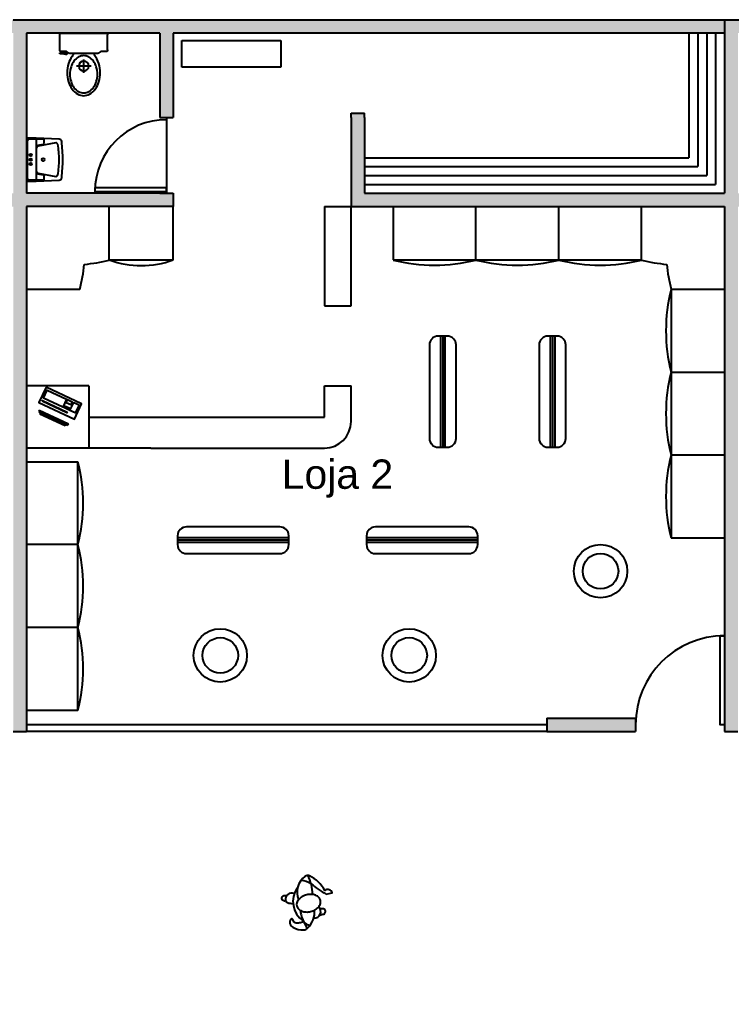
# Model space of a CAD drawing. Header units: metres. Extents: x 2965.9 to 2998, y 1590.4 to 1610.5.
# Drawn here: x 2973.96 to 2981.96, y 1599.35 to 1610.49 of the extents above; entities that cross this region are included whole.
import ezdxf

# ---------------------------------------------------------------- set-up
doc = ezdxf.new("R2010")
doc.units = ezdxf.units.M
doc.styles.add('arial', font='arial.ttf')

# ---------------------------------------------------------------- blocks, each defined once
blk = doc.blocks.new('gewrgrgr')
for p, q in [((0, 0.253), (0, -0.253)), ((0.189, 0.267), (0.018, 0.267)), ((0.207, 0.193), (0.207, 0.253)), ((0.22, 0.268, 0.62), (0.22, 0.188, 0.62)), ((0.231, 0.268, 0.62), (0.22, 0.268, 0.62)), ((0.231, 0.241, 0.62), (0.231, 0.268, 0.62)), ((0.241, 0.202, 0.62), (0.231, 0.241, 0.62)), ((0.228, 0.159), (0.207, 0.193)), ((0.22, 0.188, 0.62), (0.241, 0.188, 0.62)), ((0.228, -0.159), (0.228, 0.159)), ((0.228, 0.118, 0.32), (0.245, 0.118, 0.32)), ((0.241, 0.188, 0.62), (0.241, 0.202, 0.62)), ((0.37, -0.085), (0.37, 0.081)), ((0.448, 0), (0.296, 0)), ((0.207, -0.193), (0.228, -0.159)), ((0.207, -0.253), (0.207, -0.193)), ((0.228, -0.118, 0.32), (0.244, -0.118, 0.32)), ((0.189, -0.267), (0.018, -0.267))]:
    blk.add_line(p, q)
for points in [[(0.245, 0.118, -0.025691), (0.261, 0.131, -0.083213), (0.342, 0.17, -0.071868), (0.444, 0.185, -0.071868), (0.547, 0.17, -0.083213), (0.628, 0.131, -0.106686), (0.685, 0.067, -0.132415), (0.703, 0, -0.132415)], [(0.703, 0, -0.132415), (0.685, -0.067, -0.106686), (0.628, -0.131, -0.083213), (0.547, -0.17, -0.071868), (0.444, -0.185, -0.071868), (0.342, -0.17, -0.102933), (0.244, -0.118, -0.106686)]]:
    blk.add_lwpolyline(points, format="xyb")
blk.add_lwpolyline([(0.463, -0.155, -0.074259), (0.38, -0.142, -0.084949), (0.314, -0.109, -0.106298), (0.268, -0.057, -0.128632), (0.253, 0, -0.128632), (0.268, 0.057, -0.106298), (0.314, 0.109, -0.084949), (0.38, 0.142, -0.074259), (0.463, 0.155, -0.074259), (0.545, 0.142, -0.084949), (0.611, 0.109, -0.106298), (0.657, 0.057, -0.128632), (0.672, 0, -0.128632), (0.657, -0.057, -0.106298), (0.611, -0.109, -0.084949), (0.545, -0.142, -0.074259)], format="xyb", close=True)
blk.add_circle((0.37, -0.001), 0.0562)
for centre, start, end in [((0.013, 0.254), 69.6901, 184.0497), ((0.194, 0.254), 355.9503, 110.3099), ((0.013, -0.254), 175.9503, 290.3099), ((0.194, -0.254), 249.6901, 4.0497)]:
    blk.add_arc(centre, 0.0132, start, end)
blk = doc.blocks.new('erg')
blk.add_lwpolyline([(0.103, 0.242), (0.01, 0.242, 0.414214), (0, 0.232), (0, 0), (0, -0.232, 0.414214), (0.01, -0.242), (0.103, -0.242, 0.414214), (0.113, -0.232), (0.113, 0), (0.113, 0.232, 0.414214)], format="xyb", close=True)
for points in [[(0.125, 0.149), (0.124, 0.151, -0.401382), (0.133, 0.162), (0.19, 0.173, 0.362278), (0.198, 0.183), (0.198, 0.219, 0.414214), (0.188, 0.229), (0.028, 0.229, 0.414214), (0.008, 0.209), (0.008, -0.209, 0.414214), (0.028, -0.229), (0.188, -0.229, 0.414214), (0.198, -0.219), (0.198, -0.183, 0.362278), (0.19, -0.173), (0.133, -0.162, -0.401382), (0.124, -0.151), (0.125, -0.149)], [(0.107, -0.241), (0.367, -0.23, 0.374936), (0.396, -0.203, 0.011016), (0.41, 0, 0.011016), (0.396, 0.203, 0.374936), (0.367, 0.23), (0.107, 0.241)], [(0.113, -0.131, 0.361655), (0.13, -0.151), (0.328, -0.188, 0.413017), (0.351, -0.172, 0.047799), (0.367, 0, 0.047799), (0.351, 0.172, 0.413017), (0.328, 0.188), (0.13, 0.151, 0.361655), (0.113, 0.131)]]:
    blk.add_lwpolyline(points, format="xyb")
for centre, radius in [((0.048, 0.051), 0.0131), ((0.048, 0.001), 0.0131), ((0.188, 0), 0.0156), ((0.048, -0.049), 0.0131)]:
    blk.add_circle(centre, radius)
blk = doc.blocks.new('ADC_HUM_01-P')
for points in [[(-0.258, -0.024, -0.110492), (-0.197, 0.075, 0.070248), (-0.041, 0.213), (-0.039, 0.284, 0.528438), (-0.083, 0.209, 0.156689), (-0.282, 0.079, 0.281062), (-0.289, 0.027, 0.339035), (-0.049, -0.104)], [(0.172, 0.09), (0.172, 0.127, 1.112608), (0.11, 0.129), (0.102, 0.109)], [(0.205, -0.105, 0.01642), (0.207, -0.153, -0.189923), (0.193, -0.199, -0.123273), (0.184, -0.21), (0.147, -0.22, 0.424214), (0.144, -0.235, 0.508148), (0.236, -0.235, 0.183833), (0.291, -0.125, 0.278051), (0.283, -0.074, 0.213364), (0.105, 0.046)], [(-0.128, -0.137, 0.617822), (-0.076, -0.247, 0.277113), (-0.046, -0.231, 0.022505), (-0.019, -0.176)], [(-0.068, -0.247), (-0.07, -0.251, -1.112608), (-0.132, -0.244), (-0.13, -0.219)]]:
    blk.add_lwpolyline(points, format="xyb")
blk.add_lwpolyline([(-0.075, -0.055, 0.083199), (-0.055, -0.097, 0.106688), (-0.019, -0.13, 0.154342), (0.014, -0.137, 0.132444), (0.049, -0.127, 0.106688), (0.083, -0.097, 0.083199), (0.103, -0.055, 0.071851), (0.111, -0.001, 0.071851), (0.103, 0.053, 0.083199), (0.083, 0.096, 0.106688), (0.049, 0.126, 0.132444), (0.014, 0.136, 0.132444), (-0.021, 0.126, 0.106688), (-0.055, 0.096, 0.083199), (-0.075, 0.053, 0.071851), (-0.083, -0.001, 0.071851)], format="xyb", close=True)
for centre, radius, start, end in [((0.12, 0.038), 0.0737, 345.3191, 119.6733), ((-0.169, -0.37), 0.446, 77.3623, 106.0396), ((0.015, 0.094), 0.269, 222.3659, 311.4445), ((0.098, 0.403), 0.517, 266.6621, 291.5138), ((-0.207, 0.357), 0.621, 311.8815, 319.3184)]:
    blk.add_arc(centre, radius, start, end)

msp = doc.modelspace()

# ---------------------------------------------------------------- hatches: boundary and pattern name
h = msp.add_hatch(color=256)
h.dxf.hatch_style = 1
h.paths.add_polyline_path([(2981.884, 1610.493), (2973.884, 1610.493), (2965.884, 1610.493), (2965.884, 1608.393), (2970.234, 1608.393), (2970.234, 1608.543), (2970.234, 1609.393), (2970.234, 1609.443), (2970.084, 1609.443), (2970.084, 1609.393), (2970.084, 1608.543), (2966.034, 1608.543), (2966.034, 1610.343), (2970.084, 1610.343), (2970.234, 1610.343), (2972.234, 1610.343), (2972.234, 1609.393), (2972.384, 1609.393), (2972.384, 1610.343), (2973.884, 1610.343), (2973.884, 1608.543), (2972.384, 1608.543), (2972.234, 1608.543), (2972.234, 1608.393), (2973.884, 1608.393), (2973.884, 1602.493), (2974.034, 1602.493), (2974.034, 1608.393), (2975.684, 1608.393), (2975.684, 1608.543), (2975.534, 1608.543), (2974.034, 1608.543), (2974.034, 1610.343), (2975.534, 1610.343), (2975.534, 1609.393), (2975.684, 1609.393), (2975.684, 1610.343), (2981.884, 1610.343)])
h = msp.add_hatch(color=256)
h.dxf.hatch_style = 1
h.paths.add_polyline_path([(2982.034, 1610.343), (2988.234, 1610.343), (2988.234, 1609.393), (2988.384, 1609.393), (2988.384, 1610.343), (2989.884, 1610.343), (2989.884, 1608.543), (2988.384, 1608.543), (2988.234, 1608.543), (2988.234, 1608.393), (2989.884, 1608.393), (2989.884, 1602.493), (2990.034, 1602.493), (2990.034, 1608.393), (2991.684, 1608.393), (2991.684, 1608.543), (2991.534, 1608.543), (2990.034, 1608.543), (2990.034, 1610.343), (2991.534, 1610.343), (2991.534, 1609.393), (2991.684, 1609.393), (2991.684, 1610.343), (2997.884, 1610.343), (2997.884, 1608.543), (2993.834, 1608.543), (2993.834, 1609.443), (2993.684, 1609.443), (2993.684, 1608.543), (2993.684, 1608.393), (2997.884, 1608.393), (2998.034, 1608.393), (2998.034, 1610.343), (2998.032, 1610.493), (2981.884, 1610.493), (2981.884, 1608.543), (2977.834, 1608.543), (2977.834, 1609.393), (2977.834, 1609.443), (2977.684, 1609.443), (2977.684, 1609.393), (2977.684, 1608.393), (2981.884, 1608.393), (2981.884, 1602.493), (2982.034, 1602.493), (2982.034, 1608.393), (2986.234, 1608.393), (2986.234, 1608.543), (2986.234, 1609.443), (2986.084, 1609.443), (2986.084, 1608.543), (2982.034, 1608.543)])
h = msp.add_hatch(color=256)
h.dxf.hatch_style = 1
h.paths.add_polyline_path([(2971.884, 1602.493), (2972.884, 1602.493), (2972.884, 1602.643), (2971.884, 1602.643)])
h.paths.add_polyline_path([(2979.884, 1602.493), (2980.884, 1602.493), (2980.884, 1602.643), (2979.884, 1602.643)])
h.paths.add_polyline_path([(2987.884, 1602.493), (2988.884, 1602.493), (2988.884, 1602.643), (2987.884, 1602.643)])
h.paths.add_polyline_path([(2991.034, 1602.493), (2992.034, 1602.493), (2992.034, 1602.643), (2991.034, 1602.643)])
h.paths.add_polyline_path([(2992.034, 1598.343), (2992.034, 1598.493), (2991.034, 1598.493), (2991.034, 1598.343)])
h.paths.add_polyline_path([(2988.884, 1598.343), (2988.884, 1598.493), (2987.884, 1598.493), (2987.884, 1598.343)])
h.paths.add_polyline_path([(2980.884, 1598.493), (2979.884, 1598.493), (2979.884, 1598.343), (2980.884, 1598.343)])
h.paths.add_polyline_path([(2972.884, 1598.493), (2971.884, 1598.493), (2971.884, 1598.343), (2972.884, 1598.343)])

# ---------------------------------------------------------------- linework, layer by layer
for p, q in [((2973.884, 1610.493), (2998.032, 1610.493)), ((2981.884, 1610.493), (2981.884, 1608.543)), ((2974.034, 1610.343), (2974.034, 1608.543)), ((2975.534, 1610.343), (2974.034, 1610.343)), ((2975.534, 1610.343), (2975.534, 1609.393)), ((2981.884, 1610.343), (2975.684, 1610.343)), ((2975.684, 1610.343), (2975.684, 1609.393)), ((2975.534, 1609.393), (2975.684, 1609.393)), ((2975.609, 1609.393), (2975.609, 1608.543)), ((2977.684, 1609.393), (2977.684, 1609.443)), ((2977.684, 1609.443), (2977.834, 1609.443)), ((2977.684, 1609.393), (2977.684, 1608.393)), ((2977.834, 1609.393), (2977.834, 1609.443)), ((2977.834, 1609.393), (2977.834, 1608.543)), ((2975.534, 1608.543), (2974.034, 1608.543)), ((2975.534, 1608.543), (2975.684, 1608.543)), ((2975.684, 1608.543), (2975.684, 1608.393)), ((2977.834, 1608.543), (2981.884, 1608.543)), ((2975.684, 1608.393), (2974.034, 1608.393)), ((2974.034, 1608.393), (2974.034, 1602.493)), ((2977.684, 1608.393), (2981.884, 1608.393)), ((2981.884, 1608.393), (2981.884, 1602.493)), ((2974.734, 1606.377), (2974.034, 1606.377)), ((2974.734, 1606.377), (2974.734, 1605.677)), ((2974.171, 1606.089), (2974.499, 1605.936)), ((2974.178, 1606.105), (2974.506, 1605.952)), ((2974.185, 1606.062), (2974.469, 1605.93)), ((2975.434, 1605.677), (2974.034, 1605.677)), ((2979.884, 1602.568), (2974.034, 1602.568)), ((2979.884, 1602.643), (2980.884, 1602.643)), ((2979.884, 1602.643), (2979.884, 1602.493)), ((2980.884, 1602.643), (2980.884, 1602.493)), ((2973.884, 1602.493), (2974.034, 1602.493)), ((2979.884, 1602.493), (2974.034, 1602.493)), ((2979.884, 1602.493), (2980.884, 1602.493)), ((2981.884, 1602.493), (2982.034, 1602.493))]:
    msp.add_line(p, q)
at = {"ltscale": 0.5}
for p, q in [((2975.781, 1610.259), (2976.896, 1610.259)), ((2975.781, 1609.959), (2975.781, 1610.259)), ((2976.896, 1610.259), (2976.896, 1609.959)), ((2981.484, 1610.343), (2981.484, 1608.943)), ((2981.584, 1610.343), (2981.584, 1608.843)), ((2981.684, 1610.343), (2981.684, 1608.743)), ((2981.784, 1610.343), (2981.784, 1608.643)), ((2976.896, 1609.959), (2975.781, 1609.959)), ((2977.834, 1608.943), (2981.484, 1608.943)), ((2977.834, 1608.843), (2981.584, 1608.843)), ((2977.834, 1608.743), (2981.684, 1608.743)), ((2977.834, 1608.643), (2981.784, 1608.643)), ((2974.964, 1607.793), (2974.964, 1608.393)), ((2975.684, 1607.793), (2975.684, 1608.393)), ((2977.384, 1608.393), (2977.384, 1607.277)), ((2977.384, 1608.393), (2977.684, 1608.393)), ((2977.684, 1607.277), (2977.684, 1608.393)), ((2978.158, 1608.393), (2978.158, 1607.793)), ((2979.088, 1607.793), (2979.088, 1608.393)), ((2980.02, 1607.793), (2980.02, 1608.393)), ((2980.952, 1607.793), (2980.952, 1608.393)), ((2974.634, 1607.461), (2974.034, 1607.461)), ((2981.284, 1607.463), (2981.884, 1607.463)), ((2977.384, 1607.277), (2977.684, 1607.277)), ((2978.765, 1606.937), (2978.665, 1606.937)), ((2978.715, 1606.937), (2978.715, 1605.687)), ((2979.999, 1606.937), (2979.899, 1606.937)), ((2979.949, 1606.937), (2979.949, 1605.687)), ((2978.565, 1606.837), (2978.565, 1605.787)), ((2978.865, 1605.787), (2978.865, 1606.837)), ((2979.799, 1606.837), (2979.799, 1605.787)), ((2980.099, 1605.787), (2980.099, 1606.837)), ((2981.284, 1606.531), (2981.884, 1606.531)), ((2977.384, 1606.377), (2977.684, 1606.377)), ((2977.384, 1606.027), (2977.384, 1606.377)), ((2977.684, 1605.977), (2977.684, 1606.377)), ((2974.734, 1606.027), (2977.384, 1606.027)), ((2975.434, 1605.677), (2977.384, 1605.677)), ((2978.665, 1605.687), (2978.765, 1605.687)), ((2979.899, 1605.687), (2979.999, 1605.687)), ((2981.884, 1605.597), (2981.284, 1605.597)), ((2974.034, 1605.525), (2974.613, 1605.525)), ((2974.613, 1602.731), (2974.613, 1605.525)), ((2976.883, 1604.792), (2975.833, 1604.792)), ((2979.008, 1604.792), (2977.958, 1604.792)), ((2975.733, 1604.692), (2975.733, 1604.592)), ((2976.983, 1604.592), (2976.983, 1604.692)), ((2977.858, 1604.692), (2977.858, 1604.592)), ((2979.108, 1604.592), (2979.108, 1604.692)), ((2981.284, 1604.667), (2981.884, 1604.667)), ((2974.613, 1604.593), (2974.034, 1604.593)), ((2976.983, 1604.642), (2975.733, 1604.642)), ((2979.108, 1604.642), (2977.858, 1604.642)), ((2975.833, 1604.492), (2976.883, 1604.492)), ((2977.958, 1604.492), (2979.008, 1604.492)), ((2974.613, 1603.661), (2974.034, 1603.661)), ((2974.613, 1602.729), (2974.034, 1602.729))]:
    msp.add_line(p, q, dxfattribs=at)
at = {"ltscale": 0.1}
for p, q in [((2974.964, 1607.793), (2975.684, 1607.793)), ((2978.156, 1607.793), (2980.954, 1607.793)), ((2981.284, 1607.463), (2981.284, 1604.667)), ((2978.69, 1606.937), (2978.69, 1605.687)), ((2978.74, 1606.937), (2978.74, 1605.687)), ((2979.924, 1606.937), (2979.924, 1605.687)), ((2979.974, 1606.937), (2979.974, 1605.687)), ((2976.983, 1604.667), (2975.733, 1604.667)), ((2979.108, 1604.667), (2977.858, 1604.667)), ((2976.983, 1604.617), (2975.733, 1604.617)), ((2979.108, 1604.617), (2977.858, 1604.617))]:
    msp.add_line(p, q, dxfattribs=at)
at = {"ltscale": 0.009}
for points in [[(2975.609, 1608.564), (2975.609, 1608.604), (2974.803, 1608.604), (2974.803, 1608.564)], [(2981.884, 1602.568), (2981.834, 1602.568), (2981.834, 1603.568), (2981.884, 1603.568)]]:
    msp.add_lwpolyline(points, close=True, dxfattribs=at)
for points in [[(2974.254, 1606.361), (2974.174, 1606.189), (2974.573, 1606.003), (2974.653, 1606.175)], [(2974.485, 1606.228), (2974.443, 1606.138), (2974.225, 1606.24), (2974.267, 1606.33)], [(2974.48, 1606.188), (2974.496, 1606.223), (2974.547, 1606.199), (2974.531, 1606.164)], [(2974.209, 1606.205), (2974.213, 1606.214), (2974.493, 1606.083), (2974.489, 1606.074)], [(2974.453, 1606.133), (2974.463, 1606.154), (2974.515, 1606.13), (2974.505, 1606.109)], [(2974.625, 1606.164), (2974.583, 1606.073), (2974.522, 1606.101), (2974.565, 1606.192)]]:
    msp.add_lwpolyline(points, close=True)
for points in [[(2974.178, 1606.105), (2974.171, 1606.089)], [(2974.185, 1606.082), (2974.186, 1606.073), (2974.185, 1606.062)], [(2974.484, 1605.943), (2974.477, 1605.938), (2974.468, 1605.929)], [(2974.499, 1605.936), (2974.506, 1605.952)]]:
    msp.add_lwpolyline(points)
at = {"ltscale": 0.5}
for centre in [(2980.49, 1604.294), (2976.213, 1603.347), (2978.338, 1603.347)]:
    msp.add_circle(centre, 0.3, dxfattribs=at)
at = {"ltscale": 0.1}
for centre in [(2980.49, 1604.294), (2976.213, 1603.347), (2978.338, 1603.347)]:
    msp.add_circle(centre, 0.2, dxfattribs=at)
at = {"ltscale": 0.009}
for centre, radius, start, end in [((2975.609, 1608.564), 0.806, 90, 180), ((2975.609, 1608.604), 0.806, 180, 182.866), ((2981.884, 1602.568), 1, 90, 180), ((2981.834, 1602.568), 1, 87.134, 90)]:
    msp.add_arc(centre, radius, start, end, dxfattribs=at)
at = {"ltscale": 0.5}
for centre, radius, start, end in [((2974.498, 1609.623), 1.889, 275.6341, 284.2823), ((2975.324, 1608.777), 1.048, 249.9163, 290.0837), ((2978.622, 1609.623), 1.889, 255.7177, 284.2823), ((2979.554, 1609.623), 1.889, 255.7177, 284.2823), ((2980.486, 1609.623), 1.889, 255.7177, 284.2823), ((2981.418, 1609.623), 1.889, 255.7177, 264.4314), ((2972.803, 1607.927), 1.889, 345.7177, 354.4314), ((2983.114, 1607.929), 1.889, 185.6341, 194.2823), ((2983.114, 1606.997), 1.889, 165.7177, 194.2823), ((2978.665, 1606.837), 0.1, 90, 180), ((2978.765, 1606.837), 0.1, 0, 90), ((2979.899, 1606.837), 0.1, 90, 180), ((2979.999, 1606.837), 0.1, 0, 90), ((2983.114, 1606.065), 1.889, 165.7177, 194.2823), ((2978.665, 1605.787), 0.1, 180, 270), ((2978.765, 1605.787), 0.1, 270, 0), ((2979.899, 1605.787), 0.1, 180, 270), ((2979.999, 1605.787), 0.1, 270, 0), ((2983.114, 1605.133), 1.889, 165.7177, 194.2823), ((2972.782, 1605.059), 1.889, 345.7177, 14.2823), ((2975.833, 1604.692), 0.1, 90, 180), ((2976.883, 1604.692), 0.1, 360, 90), ((2977.958, 1604.692), 0.1, 90, 180), ((2979.008, 1604.692), 0.1, 360, 90), ((2972.782, 1604.127), 1.889, 345.7177, 14.2823), ((2975.833, 1604.592), 0.1, 180, 270), ((2976.883, 1604.592), 0.1, 270, 0), ((2977.958, 1604.592), 0.1, 180, 270), ((2979.008, 1604.592), 0.1, 270, 0), ((2972.782, 1603.195), 1.889, 345.7177, 14.2823)]:
    msp.add_arc(centre, radius, start, end, dxfattribs=at)
msp.add_arc((2977.384, 1605.977), 0.3, 270, 0)

# ---------------------------------------------------------------- block references
at = {"xscale": -1, "rotation": 90}
msp.add_blockref('gewrgrgr', (2974.677, 1610.343), dxfattribs=at)
at = {"ltscale": 0.005}
msp.add_blockref('erg', (2974.034, 1608.921), dxfattribs=at)
at = {"rotation": 283.1983184634581}
msp.add_blockref('ADC_HUM_01-P', (2977.205, 1600.575), dxfattribs=at)

# ---------------------------------------------------------------- texts
at = {"style": 'arial'}
msp.add_text('Loja 2', height=0.3294, dxfattribs=at).set_placement((2976.904, 1605.22))

doc.saveas('drawing.dxf')
